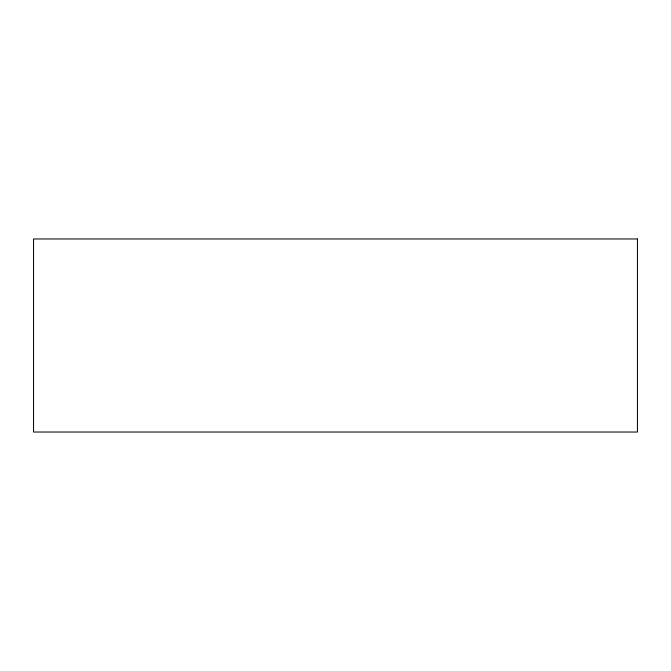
<?xml version="1.0" encoding="UTF-8"?>
<svg xmlns="http://www.w3.org/2000/svg" width="671" height="671" viewBox="0 0 671 671"><rect width="100%" height="100%" fill="white"/><g stroke="black" fill="none" stroke-linecap="round" stroke-linejoin="round"><path stroke-width="1.01" d="M637.45 238.968L33.55 238.968L33.55 432.032L637.45 432.032L637.45 238.968"/></g></svg>
